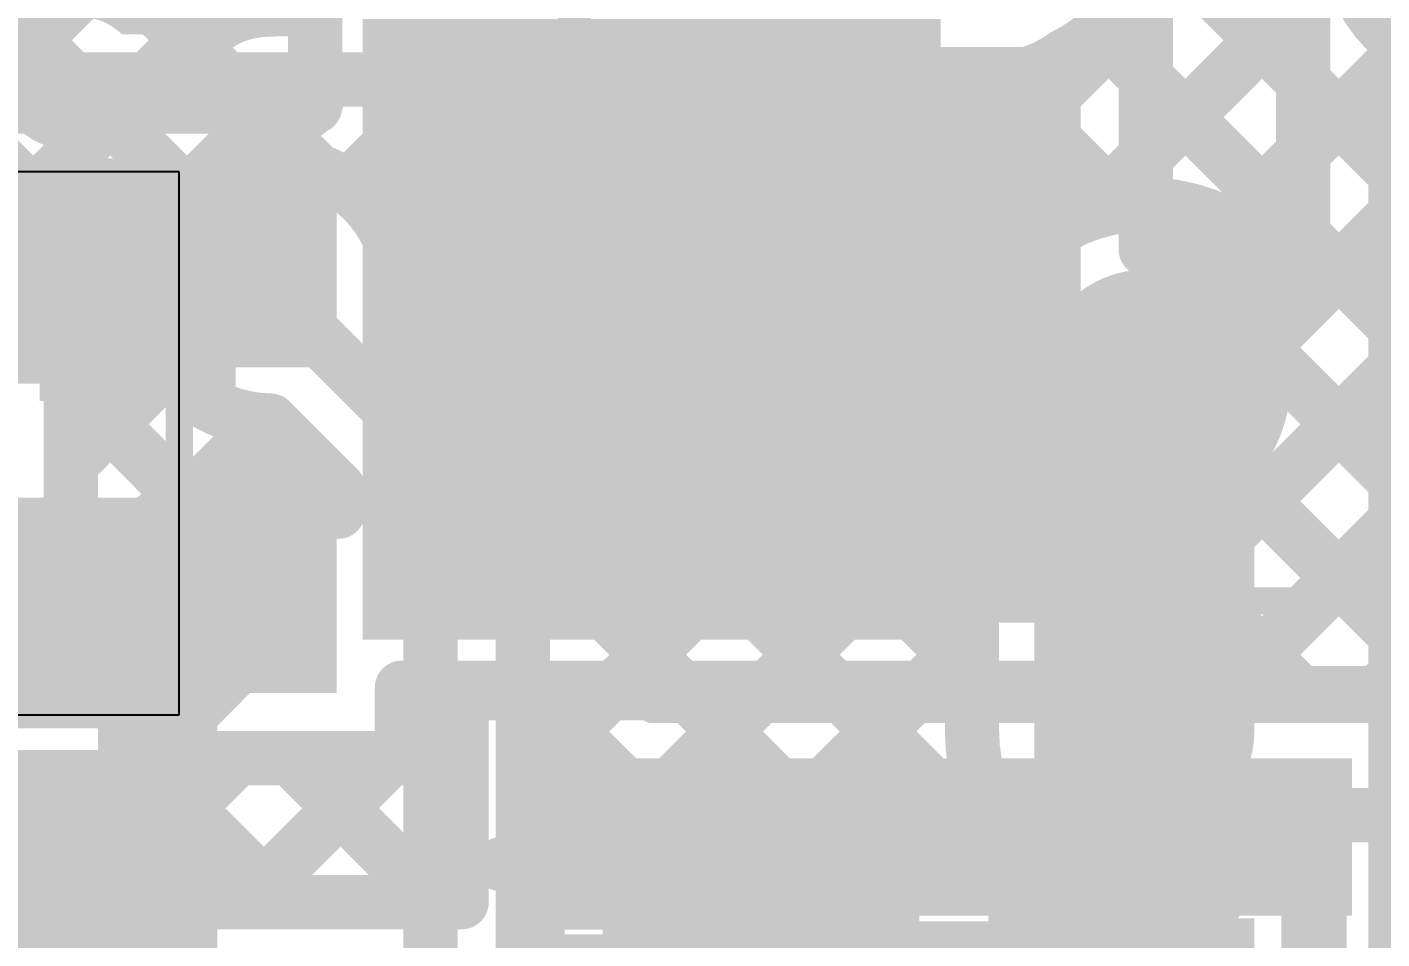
# Model space of a CAD drawing. Header units: millimetres. Extents: x -0.26 to 2.84, y -0.09 to 2.43.
# Drawn here: x 1.808 to 2.0575, y 1.3347 to 1.5026 of the extents above; entities that cross this region are included whole.
import ezdxf

# ---------------------------------------------------------------- set-up
doc = ezdxf.new("R2010")
doc.units = ezdxf.units.MM
doc.header["$MEASUREMENT"] = 0
for name, color, linetype in [('BottomLayer', 5, 'Continuous'), ('BottomOverlay', 54, 'Continuous'), ('BottomPaste', 16, 'Continuous'), ('BottomSolder', 6, 'Continuous'), ('TopLayer', 1, 'Continuous'), ('TopOverlay', 2, 'Continuous'), ('TopPaste', 8, 'Continuous'), ('TopSolder', 216, 'Continuous'), ('ViaHoleLayer', 16, 'Continuous')]:
    doc.layers.add(name, color=color, linetype=linetype)
doc.styles.add('Arial', font='', dxfattribs={"height": 0.2})
doc.styles.get('Arial').set_extended_font_data('Arial')

# ---------------------------------------------------------------- blocks, each defined once
blk = doc.blocks.new('C___C____C_7')
at = {"layer": 'TopLayer'}
blk.add_hatch(color=1, dxfattribs=at).paths.add_polyline_path([(-0.16221, 0.05315), (-0.06379, 0.05315), (-0.06379, -0.05315), (-0.16221, -0.05315)])
at = {"layer": 'TopPaste'}
blk.add_hatch(color=8, dxfattribs=at).paths.add_polyline_path([(-0.16221, 0.05315), (-0.06379, 0.05315), (-0.06379, -0.05315), (-0.16221, -0.05315)])
at = {"layer": 'TopSolder'}
blk.add_hatch(color=216, dxfattribs=at).paths.add_polyline_path([(-0.16621, 0.05715), (-0.05979, 0.05715), (-0.05979, -0.05715), (-0.16621, -0.05715)])
at = {"layer": 'TopOverlay', "const_width": 0.005}
for points in [[(-0.113, -0.07), (-0.113, -0.059)], [(-0.113, -0.07), (0.113, -0.07)]]:
    blk.add_lwpolyline(points, dxfattribs=at)
at = {"layer": 'TopOverlay', "const_width": 0.0025}
for points in [[(-0.11425, -0.059, 1), (-0.11175, -0.059, 1)], [(-0.11425, -0.07, 1), (-0.11175, -0.07, 1)], [(-0.11425, -0.07, 1), (-0.11175, -0.07, 1)]]:
    blk.add_lwpolyline(points, format="xyb", close=True, dxfattribs=at)
blk = doc.blocks.new('R__0603_B_12')
at = {"layer": 'BottomLayer'}
for points in [[(-0.045, -0.0175), (-0.045, 0.0175), (-0.015, 0.0175), (-0.015, -0.0175)], [(0.015, -0.0175), (0.015, 0.0175), (0.045, 0.0175), (0.045, -0.0175)]]:
    blk.add_hatch(color=5, dxfattribs=at).paths.add_polyline_path(points)
at = {"layer": 'BottomPaste'}
for points in [[(-0.045, -0.0175), (-0.045, 0.0175), (-0.015, 0.0175), (-0.015, -0.0175)], [(0.015, -0.0175), (0.015, 0.0175), (0.045, 0.0175), (0.045, -0.0175)]]:
    blk.add_hatch(color=16, dxfattribs=at).paths.add_polyline_path(points)
at = {"layer": 'BottomSolder'}
for points in [[(-0.049, -0.0215), (-0.049, 0.0215), (-0.011, 0.0215), (-0.011, -0.0215)], [(0.011, -0.0215), (0.011, 0.0215), (0.049, 0.0215), (0.049, -0.0215)]]:
    blk.add_hatch(color=6, dxfattribs=at).paths.add_polyline_path(points)
at = {"layer": 'BottomOverlay', "const_width": 0.005}
for points in [[(-0.048, 0.021), (-0.048, -0.021)], [(0.048, 0.021), (-0.048, 0.021)], [(0.048, 0.021), (0.048, -0.021)], [(0.048, -0.021), (-0.048, -0.021)]]:
    blk.add_lwpolyline(points, dxfattribs=at)
at = {"layer": 'BottomOverlay', "const_width": 0.0025}
for points in [[(-0.04925, 0.021, 1), (-0.04675, 0.021, 1)], [(-0.04925, 0.021, 1), (-0.04675, 0.021, 1)], [(0.04675, 0.021, 1), (0.04925, 0.021, 1)], [(0.04675, 0.021, 1), (0.04925, 0.021, 1)], [(-0.04925, -0.021, 1), (-0.04675, -0.021, 1)], [(-0.04925, -0.021, 1), (-0.04675, -0.021, 1)], [(0.04675, -0.021, 1), (0.04925, -0.021, 1)], [(0.04675, -0.021, 1), (0.04925, -0.021, 1)]]:
    blk.add_lwpolyline(points, format="xyb", close=True, dxfattribs=at)
blk = doc.blocks.new('R__0603_B_25')
at = {"layer": 'BottomLayer'}
for points in [[(-0.045, -0.0175), (-0.045, 0.0175), (-0.015, 0.0175), (-0.015, -0.0175)], [(0.015, -0.0175), (0.015, 0.0175), (0.045, 0.0175), (0.045, -0.0175)]]:
    blk.add_hatch(color=5, dxfattribs=at).paths.add_polyline_path(points)
at = {"layer": 'BottomPaste'}
for points in [[(-0.045, -0.0175), (-0.045, 0.0175), (-0.015, 0.0175), (-0.015, -0.0175)], [(0.015, -0.0175), (0.015, 0.0175), (0.045, 0.0175), (0.045, -0.0175)]]:
    blk.add_hatch(color=16, dxfattribs=at).paths.add_polyline_path(points)
at = {"layer": 'BottomSolder'}
for points in [[(-0.049, -0.0215), (-0.049, 0.0215), (-0.011, 0.0215), (-0.011, -0.0215)], [(0.011, -0.0215), (0.011, 0.0215), (0.049, 0.0215), (0.049, -0.0215)]]:
    blk.add_hatch(color=6, dxfattribs=at).paths.add_polyline_path(points)
at = {"layer": 'BottomOverlay', "const_width": 0.005}
for points in [[(-0.048, 0.021), (-0.048, -0.021)], [(-0.048, 0.021), (0.048, 0.021)], [(0.048, 0.021), (0.048, -0.021)], [(-0.048, -0.021), (0.048, -0.021)]]:
    blk.add_lwpolyline(points, dxfattribs=at)
at = {"layer": 'BottomOverlay', "const_width": 0.0025}
for points in [[(-0.04925, 0.021, 1), (-0.04675, 0.021, 1)], [(-0.04925, 0.021, 1), (-0.04675, 0.021, 1)], [(0.04675, 0.021, 1), (0.04925, 0.021, 1)], [(0.04675, 0.021, 1), (0.04925, 0.021, 1)], [(-0.04925, -0.021, 1), (-0.04675, -0.021, 1)], [(-0.04925, -0.021, 1), (-0.04675, -0.021, 1)], [(0.04675, -0.021, 1), (0.04925, -0.021, 1)], [(0.04675, -0.021, 1), (0.04925, -0.021, 1)]]:
    blk.add_lwpolyline(points, format="xyb", close=True, dxfattribs=at)
blk = doc.blocks.new('C__0603_B_58')
at = {"layer": 'BottomLayer'}
for points in [[(-0.015, 0.0175), (-0.015, -0.0175), (-0.045, -0.0175), (-0.045, 0.0175)], [(0.045, 0.0175), (0.045, -0.0175), (0.015, -0.0175), (0.015, 0.0175)]]:
    blk.add_hatch(color=5, dxfattribs=at).paths.add_polyline_path(points)
at = {"layer": 'BottomPaste'}
for points in [[(-0.015, 0.0175), (-0.015, -0.0175), (-0.045, -0.0175), (-0.045, 0.0175)], [(0.045, 0.0175), (0.045, -0.0175), (0.015, -0.0175), (0.015, 0.0175)]]:
    blk.add_hatch(color=16, dxfattribs=at).paths.add_polyline_path(points)
at = {"layer": 'BottomSolder'}
for points in [[(-0.011, 0.0215), (-0.011, -0.0215), (-0.049, -0.0215), (-0.049, 0.0215)], [(0.049, 0.0215), (0.049, -0.0215), (0.011, -0.0215), (0.011, 0.0215)]]:
    blk.add_hatch(color=6, dxfattribs=at).paths.add_polyline_path(points)
at = {"layer": 'BottomOverlay', "const_width": 0.005}
for points in [[(-0.05, -0.023), (-0.05, 0.023)], [(-0.05, 0.023), (-0.016, 0.023)], [(0.016, 0.023), (0.05, 0.023)], [(0.05, -0.023), (0.05, 0.023)], [(-0.05, -0.023), (-0.016, -0.023)], [(0.016, -0.023), (0.05, -0.023)]]:
    blk.add_lwpolyline(points, dxfattribs=at)
at = {"layer": 'BottomOverlay', "const_width": 0.0025}
for points in [[(-0.05125, 0.023, 1), (-0.04875, 0.023, 1)], [(-0.05125, 0.023, 1), (-0.04875, 0.023, 1)], [(-0.01725, 0.023, 1), (-0.01475, 0.023, 1)], [(0.01475, 0.023, 1), (0.01725, 0.023, 1)], [(0.04875, 0.023, 1), (0.05125, 0.023, 1)], [(0.04875, 0.023, 1), (0.05125, 0.023, 1)], [(-0.05125, -0.023, 1), (-0.04875, -0.023, 1)], [(-0.05125, -0.023, 1), (-0.04875, -0.023, 1)], [(-0.01725, -0.023, 1), (-0.01475, -0.023, 1)], [(0.01475, -0.023, 1), (0.01725, -0.023, 1)], [(0.04875, -0.023, 1), (0.05125, -0.023, 1)], [(0.04875, -0.023, 1), (0.05125, -0.023, 1)]]:
    blk.add_lwpolyline(points, format="xyb", close=True, dxfattribs=at)
blk = doc.blocks.new('16_SSOP_70')
at = {"layer": 'TopLayer'}
blk.add_hatch(color=1, dxfattribs=at).paths.add_polyline_path([(0.0748, -0.07943), (0.1378, -0.07943), (0.1378, -0.09557), (0.0748, -0.09557)])
at = {"layer": 'TopPaste'}
blk.add_hatch(color=8, dxfattribs=at).paths.add_polyline_path([(0.0748, -0.07943), (0.1378, -0.07943), (0.1378, -0.09557), (0.0748, -0.09557)])
at = {"layer": 'TopSolder'}
for points in [[(0.0708, -0.05043), (0.1418, -0.05043), (0.1418, -0.07457), (0.0708, -0.07457)], [(0.0708, -0.07543), (0.1418, -0.07543), (0.1418, -0.09957), (0.0708, -0.09957)]]:
    blk.add_hatch(color=216, dxfattribs=at).paths.add_polyline_path(points)
at = {"layer": 'TopOverlay', "const_width": 0.005}
blk.add_lwpolyline([(0.061, -0.099), (-0.059, -0.099)], dxfattribs=at)
at = {"layer": 'TopOverlay', "const_width": 0.0025}
blk.add_lwpolyline([(0.05975, -0.099, 1), (0.06225, -0.099, 1)], format="xyb", close=True, dxfattribs=at)
blk = doc.blocks.new('S______B______79')
at = {"layer": 'TopLayer'}
for points in [[(-0.045, -0.0175), (-0.045, 0.0175), (-0.015, 0.0175), (-0.015, -0.0175)], [(0.015, -0.0175), (0.015, 0.0175), (0.045, 0.0175), (0.045, -0.0175)]]:
    blk.add_hatch(color=1, dxfattribs=at).paths.add_polyline_path(points)
at = {"layer": 'TopPaste'}
for points in [[(-0.045, -0.0175), (-0.045, 0.0175), (-0.015, 0.0175), (-0.015, -0.0175)], [(0.015, -0.0175), (0.015, 0.0175), (0.045, 0.0175), (0.045, -0.0175)]]:
    blk.add_hatch(color=8, dxfattribs=at).paths.add_polyline_path(points)
at = {"layer": 'TopSolder'}
for points in [[(-0.049, -0.0215), (-0.049, 0.0215), (-0.011, 0.0215), (-0.011, -0.0215)], [(0.011, -0.0215), (0.011, 0.0215), (0.049, 0.0215), (0.049, -0.0215)]]:
    blk.add_hatch(color=216, dxfattribs=at).paths.add_polyline_path(points)
at = {"layer": 'TopOverlay', "const_width": 0.005}
for points in [[(-0.05, 0.022), (0.05, 0.022)], [(-0.05, 0.022), (-0.05, -0.022)], [(0.05, 0.022), (0.05, -0.022)], [(-0.05, -0.022), (0.05, -0.022)]]:
    blk.add_lwpolyline(points, dxfattribs=at)
at = {"layer": 'TopOverlay', "const_width": 0.0025}
for points in [[(-0.05125, 0.022, 1), (-0.04875, 0.022, 1)], [(-0.05125, 0.022, 1), (-0.04875, 0.022, 1)], [(0.04875, 0.022, 1), (0.05125, 0.022, 1)], [(0.04875, 0.022, 1), (0.05125, 0.022, 1)], [(-0.05125, -0.022, 1), (-0.04875, -0.022, 1)], [(-0.05125, -0.022, 1), (-0.04875, -0.022, 1)], [(0.04875, -0.022, 1), (0.05125, -0.022, 1)], [(0.04875, -0.022, 1), (0.05125, -0.022, 1)]]:
    blk.add_lwpolyline(points, format="xyb", close=True, dxfattribs=at)
blk = doc.blocks.new('RVT1E100M0405__115')
at = {"layer": 'TopLayer'}
blk.add_hatch(color=1, dxfattribs=at).paths.add_polyline_path([(-0.12205, 0.0315), (-0.01969, 0.0315), (-0.01969, -0.0315), (-0.12205, -0.0315)])
at = {"layer": 'TopPaste'}
blk.add_hatch(color=8, dxfattribs=at).paths.add_polyline_path([(-0.12205, 0.0315), (-0.01969, 0.0315), (-0.01969, -0.0315), (-0.12205, -0.0315)])
at = {"layer": 'TopSolder'}
blk.add_hatch(color=216, dxfattribs=at).paths.add_polyline_path([(-0.12605, 0.0355), (-0.01569, 0.0355), (-0.01569, -0.0355), (-0.12605, -0.0355)])

msp = doc.modelspace()

# ---------------------------------------------------------------- hatches: boundary and pattern name
at = {"layer": 'BottomLayer'}
h = msp.add_hatch(color=5, dxfattribs=at)
edge = h.paths.add_edge_path()
edge.add_arc((1.853, 1.454), 0.01181, 0, 360)
h = msp.add_hatch(color=5, dxfattribs=at)
edge = h.paths.add_edge_path()
edge.add_arc((2.012, 1.438), 0.01181, 0, 360)
h = msp.add_hatch(color=5, dxfattribs=at)
edge = h.paths.add_edge_path()
edge.add_arc((1.849, 1.396), 0.01181, 0, 360)
msp.add_hatch(color=5, dxfattribs=at).paths.add_polyline_path([(1.914, 1.298), (2.033, 1.298), (2.033, 1.338), (1.914, 1.338)])
at = {"layer": 'TopLayer'}
for points in [[(1.873, 1.393), (2.002, 1.393), (2.002, 1.499), (1.873, 1.499)], [(1.796, 1.44), (1.865, 1.44), (1.865, 1.476), (1.796, 1.476)], [(1.796, 1.38), (1.865, 1.38), (1.865, 1.416), (1.796, 1.416)], [(1.9, 1.339), (2.052, 1.339), (2.052, 1.368), (1.9, 1.368)]]:
    msp.add_hatch(color=1, dxfattribs=at).paths.add_polyline_path(points)
h = msp.add_hatch(color=1, dxfattribs=at)
edge = h.paths.add_edge_path()
edge.add_arc((1.853, 1.454), 0.01181, 0, 360)
h = msp.add_hatch(color=1, dxfattribs=at)
edge = h.paths.add_edge_path()
edge.add_arc((2.012, 1.438), 0.01181, 0, 360)
h = msp.add_hatch(color=1, dxfattribs=at)
edge = h.paths.add_edge_path()
edge.add_arc((1.849, 1.396), 0.01181, 0, 360)
at = {"layer": 'ViaHoleLayer'}
h = msp.add_hatch(color=16, dxfattribs=at)
edge = h.paths.add_edge_path()
edge.add_arc((1.853, 1.454), 0.00591, 0, 360)
h = msp.add_hatch(color=16, dxfattribs=at)
edge = h.paths.add_edge_path()
edge.add_arc((2.012, 1.438), 0.00591, 0, 360)
h = msp.add_hatch(color=16, dxfattribs=at)
edge = h.paths.add_edge_path()
edge.add_arc((1.849, 1.396), 0.00591, 0, 360)

# ---------------------------------------------------------------- linework, layer by layer
at = {"layer": 'BottomLayer'}
for points, const_width in [([(1.89925, 1.39234), (2.04091, 1.534)], 0.01), ([(2.075, 1.317), (2.075, 1.519)], 0.04), ([(2.01244, 1.52319), (2.043, 1.49263)], 0.01), ([(2.043, 1.45153), (2.043, 1.519)], 0.01), ([(2.00339, 1.46819), (2.043, 1.5078)], 0.01), ([(2.00551, 1.50184), (2.043, 1.46434)], 0.01), ([(1.78682, 1.493), (1.98556, 1.493)], 0.01), ([(1.78682, 1.493), (1.8066, 1.47322)], 0.01), ([(1.78807, 1.493), (1.82929, 1.45178)], 0.01), ([(1.80844, 1.47123), (1.83021, 1.493)], 0.01), ([(1.81635, 1.493), (1.83738, 1.47197)], 0.01), ([(1.83792, 1.47242), (1.85849, 1.493)], 0.01), ([(1.84464, 1.493), (1.86133, 1.47631)], 0.01), ([(1.86702, 1.47324), (1.88678, 1.493)], 0.01), ([(1.87292, 1.493), (1.982, 1.38392)], 0.01), ([(1.8768, 1.45474), (1.91506, 1.493)], 0.01), ([(1.89069, 1.44035), (1.94335, 1.493)], 0.01), ([(1.89925, 1.42062), (1.97163, 1.493)], 0.01), ([(1.90121, 1.493), (1.982, 1.41221)], 0.01), ([(1.92949, 1.493), (1.98209, 1.4404)], 0.01), ([(1.95777, 1.493), (1.99077, 1.46001)], 0.01), ([(1.98605, 1.49301), (2.00939, 1.46967)], 0.01), ([(2.02949, 1.466), (2.043, 1.47952)], 0.01), ([(1.816, 1.45051), (1.83458, 1.46908)], 0.01), ([(1.87531, 1.46233), (1.987, 1.35064)], 0.01), ([(1.853, 1.454), (1.88225, 1.42475)], 0.01), ([(1.87681, 1.45423), (1.89425, 1.43679)], 0.01), ([(2.014, 1.373), (2.014, 1.438)], 0.04), ([(1.816, 1.39509), (1.816, 1.45057)], 0.01), ([(1.89925, 1.36405), (1.98381, 1.44861)], 0.01), ([(1.816, 1.42222), (1.83376, 1.43998)], 0.01), ([(1.982, 1.373), (1.982, 1.438)], 0.01), ([(1.816, 1.43678), (1.83651, 1.41627)], 0.01), ([(1.84018, 1.41812), (1.85226, 1.4302)], 0.01), ([(1.85078, 1.43029), (1.86525, 1.41582)], 0.01), ([(1.85277, 1.43019), (1.86525, 1.41771)], 0.01), ([(1.88225, 1.29775), (1.88225, 1.42475)], 0.01), ([(1.89925, 1.31442), (1.89925, 1.42475)], 0.01), ([(1.86525, 1.4134), (1.86525, 1.41771)], 0.01), ([(1.91448, 1.351), (1.982, 1.41852)], 0.01), ([(1.89925, 1.4101), (1.95835, 1.351)], 0.01), ([(1.816, 1.4085), (1.82271, 1.40179)], 0.01), ([(1.816, 1.39509), (1.82785, 1.40694)], 0.01), ([(1.832, 1.37856), (1.849, 1.39556)], 0.022), ([(1.849, 1.39556), (1.849, 1.396)], 0.022), ([(1.94277, 1.351), (1.982, 1.39023)], 0.01), ([(1.832, 1.241), (1.832, 1.37856)], 0.022), ([(1.89925, 1.38182), (1.93007, 1.351)], 0.01), ([(1.9705, 1.35045), (1.98347, 1.36342)], 0.01), ([(1.987, 1.35), (1.987, 1.35582)], 0.01), ([(1.89925, 1.35353), (1.90278, 1.35)], 0.01), ([(1.902, 1.35), (1.9055, 1.35)], 0.01), ([(1.902, 1.31105), (1.902, 1.35)], 0.01), ([(1.9055, 1.351), (1.9705, 1.351)], 0.01), ([(1.9705, 1.35), (1.987, 1.35)], 0.01), ([(1.938, 1.321), (1.938, 1.346)], 0.01), ([(1.89925, 1.33577), (1.902, 1.33852)], 0.01)]:
    msp.add_lwpolyline(points, dxfattribs=dict(at, const_width=const_width))
for points, const_width in [([(2.065, 1.519, 1), (2.085, 1.519, 1)], 0.02), ([(2.00301, 1.50184, 1), (2.00801, 1.50184, 1)], 0.005), ([(1.99672, 1.49749, 1), (2.00172, 1.49749, 1)], 0.005), ([(1.99672, 1.49749, 1), (2.00172, 1.49749, 1)], 0.005), ([(1.99672, 1.49749, 1), (2.00172, 1.49749, 1)], 0.005), ([(1.81385, 1.493, 1), (1.81885, 1.493, 1)], 0.005), ([(1.82771, 1.493, 1), (1.83271, 1.493, 1)], 0.005), ([(1.84214, 1.493, 1), (1.84714, 1.493, 1)], 0.005), ([(1.85599, 1.493, 1), (1.86099, 1.493, 1)], 0.005), ([(1.87042, 1.493, 1), (1.87542, 1.493, 1)], 0.005), ([(1.88428, 1.493, 1), (1.88928, 1.493, 1)], 0.005), ([(1.89871, 1.493, 1), (1.90371, 1.493, 1)], 0.005), ([(1.91256, 1.493, 1), (1.91756, 1.493, 1)], 0.005), ([(1.92699, 1.493, 1), (1.93199, 1.493, 1)], 0.005), ([(1.94085, 1.493, 1), (1.94585, 1.493, 1)], 0.005), ([(1.95527, 1.493, 1), (1.96027, 1.493, 1)], 0.005), ([(1.96913, 1.493, 1), (1.97413, 1.493, 1)], 0.005), ([(1.98306, 1.493, 1), (1.98806, 1.493, 1)], 0.005), ([(1.98306, 1.493, 1), (1.98806, 1.493, 1)], 0.005), ([(1.98306, 1.493, 1), (1.98806, 1.493, 1)], 0.005), ([(1.98355, 1.49301, 1), (1.98855, 1.49301, 1)], 0.005), ([(2.0405, 1.49263, 1), (2.0455, 1.49263, 1)], 0.005), ([(2.0405, 1.47952, 1), (2.0455, 1.47952, 1)], 0.005), ([(1.85883, 1.47631, 1), (1.86383, 1.47631, 1)], 0.005), ([(1.8041, 1.47322, 1), (1.8091, 1.47322, 1)], 0.005), ([(1.8041, 1.47322, 1), (1.8091, 1.47322, 1)], 0.005), ([(1.80413, 1.4732, 1), (1.80913, 1.4732, 1)], 0.005), ([(1.83542, 1.47242, 1), (1.84042, 1.47242, 1)], 0.005), ([(1.86452, 1.47324, 1), (1.86952, 1.47324, 1)], 0.005), ([(1.80594, 1.47123, 1), (1.81094, 1.47123, 1)], 0.005), ([(1.83488, 1.47197, 1), (1.83988, 1.47197, 1)], 0.005), ([(1.83208, 1.46908, 1), (1.83708, 1.46908, 1)], 0.005), ([(2.00089, 1.46819, 1), (2.00589, 1.46819, 1)], 0.005), ([(2.00689, 1.46967, 1), (2.01189, 1.46967, 1)], 0.005), ([(2.02699, 1.466, 1), (2.03199, 1.466, 1)], 0.005), ([(1.87281, 1.46233, 1), (1.87781, 1.46233, 1)], 0.005), ([(2.0405, 1.46434, 1), (2.0455, 1.46434, 1)], 0.005), ([(1.98827, 1.46001, 1), (1.99327, 1.46001, 1)], 0.005), ([(1.8505, 1.454, 1), (1.8555, 1.454, 1)], 0.005), ([(1.8743, 1.45474, 1), (1.8793, 1.45474, 1)], 0.005), ([(1.87431, 1.45423, 1), (1.87931, 1.45423, 1)], 0.005), ([(1.87431, 1.45423, 1), (1.87931, 1.45423, 1)], 0.005), ([(2.004, 1.438, 1), (2.024, 1.438, 1)], 0.02), ([(1.8135, 1.45057, 1), (1.8185, 1.45057, 1)], 0.005), ([(1.8135, 1.45057, 1), (1.8185, 1.45057, 1)], 0.005), ([(1.8135, 1.45057, 1), (1.8185, 1.45057, 1)], 0.005), ([(1.8135, 1.45051, 1), (1.8185, 1.45051, 1)], 0.005), ([(1.82679, 1.45178, 1), (1.83179, 1.45178, 1)], 0.005), ([(2.0405, 1.45153, 1), (2.0455, 1.45153, 1)], 0.005), ([(2.0405, 1.45153, 1), (2.0455, 1.45153, 1)], 0.005), ([(1.98131, 1.44861, 1), (1.98631, 1.44861, 1)], 0.005), ([(1.83126, 1.43998, 1), (1.83626, 1.43998, 1)], 0.005), ([(1.88819, 1.44035, 1), (1.89319, 1.44035, 1)], 0.005), ([(1.97959, 1.4404, 1), (1.98459, 1.4404, 1)], 0.005), ([(1.9795, 1.438, 1), (1.9845, 1.438, 1)], 0.005), ([(1.9795, 1.438, 1), (1.9845, 1.438, 1)], 0.005), ([(1.8135, 1.43678, 1), (1.8185, 1.43678, 1)], 0.005), ([(1.89175, 1.43679, 1), (1.89675, 1.43679, 1)], 0.005), ([(1.89175, 1.43679, 1), (1.89675, 1.43679, 1)], 0.005), ([(1.89177, 1.43677, 1), (1.89677, 1.43677, 1)], 0.005), ([(1.84828, 1.43029, 1), (1.85328, 1.43029, 1)], 0.005), ([(1.84976, 1.4302, 1), (1.85476, 1.4302, 1)], 0.005), ([(1.85027, 1.43019, 1), (1.85527, 1.43019, 1)], 0.005), ([(1.85027, 1.43019, 1), (1.85527, 1.43019, 1)], 0.005), ([(1.87975, 1.42475, 1), (1.88475, 1.42475, 1)], 0.005), ([(1.87975, 1.42475, 1), (1.88475, 1.42475, 1)], 0.005), ([(1.89675, 1.42475, 1), (1.90175, 1.42475, 1)], 0.005), ([(1.89675, 1.42475, 1), (1.90175, 1.42475, 1)], 0.005), ([(1.89675, 1.42475, 1), (1.90175, 1.42475, 1)], 0.005), ([(1.8135, 1.42222, 1), (1.8185, 1.42222, 1)], 0.005), ([(1.89675, 1.42062, 1), (1.90175, 1.42062, 1)], 0.005), ([(1.83768, 1.41812, 1), (1.84268, 1.41812, 1)], 0.005), ([(1.86275, 1.41771, 1), (1.86775, 1.41771, 1)], 0.005), ([(1.86275, 1.41771, 1), (1.86775, 1.41771, 1)], 0.005), ([(1.9795, 1.41852, 1), (1.9845, 1.41852, 1)], 0.005), ([(1.83401, 1.41627, 1), (1.83901, 1.41627, 1)], 0.005), ([(1.86275, 1.41582, 1), (1.86775, 1.41582, 1)], 0.005), ([(1.86275, 1.4134, 1), (1.86775, 1.4134, 1)], 0.005), ([(1.86275, 1.4134, 1), (1.86775, 1.4134, 1)], 0.005), ([(1.89675, 1.4101, 1), (1.90175, 1.4101, 1)], 0.005), ([(1.9795, 1.41221, 1), (1.9845, 1.41221, 1)], 0.005), ([(1.8135, 1.4085, 1), (1.8185, 1.4085, 1)], 0.005), ([(1.82535, 1.40694, 1), (1.83035, 1.40694, 1)], 0.005), ([(1.82535, 1.40694, 1), (1.83035, 1.40694, 1)], 0.005), ([(1.82021, 1.40179, 1), (1.82521, 1.40179, 1)], 0.005), ([(1.8435, 1.396, 1), (1.8545, 1.396, 1)], 0.011), ([(1.8435, 1.39556, 1), (1.8545, 1.39556, 1)], 0.011), ([(1.8435, 1.39556, 1), (1.8545, 1.39556, 1)], 0.011), ([(1.8135, 1.39509, 1), (1.8185, 1.39509, 1)], 0.005), ([(1.8135, 1.39509, 1), (1.8185, 1.39509, 1)], 0.005), ([(1.89675, 1.39234, 1), (1.90175, 1.39234, 1)], 0.005), ([(1.9795, 1.39023, 1), (1.9845, 1.39023, 1)], 0.005), ([(2.004, 1.373, 1), (2.024, 1.373, 1)], 0.02), ([(1.8265, 1.37856, 1), (1.8375, 1.37856, 1)], 0.011), ([(1.8265, 1.37856, 1), (1.8375, 1.37856, 1)], 0.011), ([(1.9795, 1.38392, 1), (1.9845, 1.38392, 1)], 0.005), ([(1.89675, 1.38182, 1), (1.90175, 1.38182, 1)], 0.005), ([(1.9795, 1.373, 1), (1.9845, 1.373, 1)], 0.005), ([(1.9795, 1.373, 1), (1.9845, 1.373, 1)], 0.005), ([(1.89675, 1.36405, 1), (1.90175, 1.36405, 1)], 0.005), ([(1.98097, 1.36342, 1), (1.98597, 1.36342, 1)], 0.005), ([(1.9845, 1.35582, 1), (1.9895, 1.35582, 1)], 0.005), ([(1.9845, 1.35582, 1), (1.9895, 1.35582, 1)], 0.005), ([(1.89675, 1.35353, 1), (1.90175, 1.35353, 1)], 0.005), ([(1.8995, 1.35, 1), (1.9045, 1.35, 1)], 0.005), ([(1.8995, 1.35, 1), (1.9045, 1.35, 1)], 0.005), ([(1.90028, 1.35, 1), (1.90528, 1.35, 1)], 0.005), ([(1.903, 1.351, 1), (1.908, 1.351, 1)], 0.005), ([(1.903, 1.35, 1), (1.908, 1.35, 1)], 0.005), ([(1.91198, 1.351, 1), (1.91698, 1.351, 1)], 0.005), ([(1.92757, 1.351, 1), (1.93257, 1.351, 1)], 0.005), ([(1.94027, 1.351, 1), (1.94527, 1.351, 1)], 0.005), ([(1.95585, 1.351, 1), (1.96085, 1.351, 1)], 0.005), ([(1.968, 1.351, 1), (1.973, 1.351, 1)], 0.005), ([(1.968, 1.35045, 1), (1.973, 1.35045, 1)], 0.005), ([(1.968, 1.35, 1), (1.973, 1.35, 1)], 0.005), ([(1.9845, 1.35064, 1), (1.9895, 1.35064, 1)], 0.005), ([(1.9845, 1.35, 1), (1.9895, 1.35, 1)], 0.005), ([(1.9845, 1.35, 1), (1.9895, 1.35, 1)], 0.005), ([(1.9355, 1.346, 1), (1.9405, 1.346, 1)], 0.005), ([(1.8995, 1.33852, 1), (1.9045, 1.33852, 1)], 0.005), ([(1.89675, 1.33577, 1), (1.90175, 1.33577, 1)], 0.005), ([(2.065, 1.317, 1), (2.085, 1.317, 1)], 0.02)]:
    msp.add_lwpolyline(points, format="xyb", close=True, dxfattribs=dict(at, const_width=const_width))
at = {"layer": 'BottomLayer', "const_width": 0.01}
for points in [[(2.01281, 1.519, -0.289554), (1.99922, 1.49749)], [(1.99922, 1.49749, -0.160253), (1.98556, 1.493)], [(1.99922, 1.49749, -0.160253), (1.98556, 1.493)], [(1.85277, 1.43019, -2.381372), (1.87681, 1.45423)], [(1.8066, 1.47322, -0.199231), (1.816, 1.45057)], [(1.80663, 1.4732, -0.198912), (1.816, 1.45057)], [(1.982, 1.438, -0.802529), (2.043, 1.45153)], [(1.89425, 1.43679, -0.199327), (1.89925, 1.42475)], [(1.89427, 1.43677, -0.198912), (1.89925, 1.42475)], [(1.82785, 1.40694, -0.496888), (1.86525, 1.4134)], [(1.987, 1.35582, -0.142596), (1.982, 1.373)]]:
    msp.add_lwpolyline(points, format="xyb", dxfattribs=at)
at = {"layer": 'TopLayer'}
for p, q in [((1.836, 1.476), (1.792, 1.476)), ((1.836, 1.376), (1.836, 1.476)), ((1.792, 1.376), (1.836, 1.376))]:
    msp.add_line(p, q, dxfattribs=at)
for points, const_width in [([(1.77852, 1.53083), (1.82135, 1.488)], 0.01), ([(1.79692, 1.488), (1.83885, 1.52993)], 0.01), ([(1.80771, 1.52993), (1.84964, 1.488)], 0.01), ([(1.82521, 1.488), (1.86714, 1.52993)], 0.01), ([(1.83599, 1.52993), (1.861, 1.50492)], 0.01), ([(2.014, 1.50709), (2.03684, 1.52993)], 0.01), ([(2.01244, 1.52319), (2.08779, 1.44784)], 0.01), ([(2.014, 1.4788), (2.05136, 1.51616)], 0.01), ([(1.861, 1.488), (1.861, 1.511)], 0.01), ([(2.014, 1.46173), (2.014, 1.511)], 0.01), ([(2.02274, 1.45925), (2.06233, 1.49884)], 0.01), ([(1.85349, 1.488), (1.861, 1.49551)], 0.01), ([(2.03519, 1.44342), (2.08777, 1.496)], 0.01), ([(2.014, 1.49334), (2.08779, 1.41956)], 0.01), ([(1.784, 1.488), (1.861, 1.488)], 0.01), ([(2.014, 1.39395), (2.08779, 1.46774)], 0.01), ([(2.014, 1.46506), (2.01802, 1.46104)], 0.01), ([(1.814, 1.455), (1.81475, 1.45425)], 0.01), ([(1.9355, 1.446), (2.00031, 1.446)], 0.01), ([(2.00031, 1.446), (2.00831, 1.438)], 0.01), ([(2.03504, 1.44402), (2.08779, 1.39127)], 0.01), ([(2.00831, 1.438), (2.012, 1.438)], 0.01), ([(2.02834, 1.38), (2.08779, 1.43945)], 0.01), ([(2.02922, 1.42155), (2.105, 1.34577)], 0.01), ([(2.014, 1.381), (2.014, 1.41427)], 0.01), ([(2.05662, 1.38), (2.08779, 1.41117)], 0.01), ([(2.014, 1.40849), (2.04249, 1.38)], 0.01), ([(1.877, 1.381), (2.014, 1.381)], 0.01), ([(1.877, 1.37009), (1.88791, 1.381)], 0.01), ([(1.877, 1.368), (1.877, 1.381)], 0.01), ([(1.888, 1.38), (2.064, 1.38)], 0.01), ([(1.888, 1.3415), (1.888, 1.38)], 0.01), ([(1.877, 1.37578), (1.888, 1.36478)], 0.01), ([(1.83205, 1.35342), (1.84663, 1.368)], 0.01), ([(1.83205, 1.3415), (1.83205, 1.368)], 0.01), ([(1.83205, 1.368), (1.877, 1.368)], 0.01), ([(1.84841, 1.3415), (1.87491, 1.368)], 0.01), ([(1.8565, 1.368), (1.883, 1.3415)], 0.01), ([(1.83205, 1.36417), (1.85472, 1.3415)], 0.01), ([(2.004, 1.36), (2.03, 1.36)], 0.012), ([(2.03, 1.36), (2.045, 1.345)], 0.012), ([(1.8767, 1.3415), (1.888, 1.3528)], 0.01), ([(1.89529, 1.3485), (1.93679, 1.3485)], 0.01), ([(1.93679, 1.3485), (1.9875, 1.3485)], 0.012), ([(1.9875, 1.3485), (1.991, 1.345)], 0.012), ([(1.991, 1.315), (1.991, 1.345)], 0.012), ([(2.045, 1.26), (2.045, 1.345)], 0.012), ([(1.83205, 1.3415), (1.888, 1.3415)], 0.01)]:
    msp.add_lwpolyline(points, dxfattribs=dict(at, const_width=const_width))
at = {"layer": 'TopLayer', "const_width": 0.01}
for points in [[(2.08116, 1.496, -0.651362), (2.05384, 1.52993)], [(2.014, 1.46173, -0.389792), (2.03581, 1.438)], [(2.03581, 1.438, -0.389792), (2.014, 1.41427)]]:
    msp.add_lwpolyline(points, format="xyb", dxfattribs=at)
at = {"layer": 'TopLayer'}
for points, const_width in [([(1.8585, 1.50492, 1), (1.8635, 1.50492, 1)], 0.005), ([(2.0115, 1.50709, 1), (2.0165, 1.50709, 1)], 0.005), ([(2.05983, 1.49884, 1), (2.06483, 1.49884, 1)], 0.005), ([(1.8585, 1.49551, 1), (1.8635, 1.49551, 1)], 0.005), ([(2.0115, 1.49334, 1), (2.0165, 1.49334, 1)], 0.005), ([(1.81885, 1.488, 1), (1.82385, 1.488, 1)], 0.005), ([(1.82271, 1.488, 1), (1.82771, 1.488, 1)], 0.005), ([(1.84714, 1.488, 1), (1.85214, 1.488, 1)], 0.005), ([(1.85099, 1.488, 1), (1.85599, 1.488, 1)], 0.005), ([(1.8585, 1.488, 1), (1.8635, 1.488, 1)], 0.005), ([(1.8585, 1.488, 1), (1.8635, 1.488, 1)], 0.005), ([(2.0115, 1.4788, 1), (2.0165, 1.4788, 1)], 0.005), ([(2.0115, 1.46506, 1), (2.0165, 1.46506, 1)], 0.005), ([(2.0115, 1.46173, 1), (2.0165, 1.46173, 1)], 0.005), ([(2.0115, 1.46173, 1), (2.0165, 1.46173, 1)], 0.005), ([(2.01552, 1.46104, 1), (2.02052, 1.46104, 1)], 0.005), ([(2.02024, 1.45925, 1), (2.02524, 1.45925, 1)], 0.005), ([(1.8115, 1.455, 1), (1.8165, 1.455, 1)], 0.005), ([(1.81225, 1.45425, 1), (1.81725, 1.45425, 1)], 0.005), ([(1.933, 1.446, 1), (1.938, 1.446, 1)], 0.005), ([(1.99781, 1.446, 1), (2.00281, 1.446, 1)], 0.005), ([(1.99781, 1.446, 1), (2.00281, 1.446, 1)], 0.005), ([(2.03254, 1.44402, 1), (2.03754, 1.44402, 1)], 0.005), ([(2.03269, 1.44342, 1), (2.03769, 1.44342, 1)], 0.005), ([(2.00581, 1.438, 1), (2.01081, 1.438, 1)], 0.005), ([(2.00581, 1.438, 1), (2.01081, 1.438, 1)], 0.005), ([(2.0095, 1.438, 1), (2.0145, 1.438, 1)], 0.005), ([(2.03331, 1.438, 1), (2.03831, 1.438, 1)], 0.005), ([(2.03331, 1.438, 1), (2.03831, 1.438, 1)], 0.005), ([(2.02672, 1.42155, 1), (2.03172, 1.42155, 1)], 0.005), ([(2.0115, 1.41427, 1), (2.0165, 1.41427, 1)], 0.005), ([(2.0115, 1.41427, 1), (2.0165, 1.41427, 1)], 0.005), ([(2.0115, 1.40849, 1), (2.0165, 1.40849, 1)], 0.005), ([(2.0115, 1.39395, 1), (2.0165, 1.39395, 1)], 0.005), ([(1.8745, 1.381, 1), (1.8795, 1.381, 1)], 0.005), ([(1.8745, 1.381, 1), (1.8795, 1.381, 1)], 0.005), ([(1.88541, 1.381, 1), (1.89041, 1.381, 1)], 0.005), ([(1.8855, 1.38, 1), (1.8905, 1.38, 1)], 0.005), ([(1.8855, 1.38, 1), (1.8905, 1.38, 1)], 0.005), ([(2.0115, 1.381, 1), (2.0165, 1.381, 1)], 0.005), ([(2.0115, 1.381, 1), (2.0165, 1.381, 1)], 0.005), ([(2.02584, 1.38, 1), (2.03084, 1.38, 1)], 0.005), ([(2.03999, 1.38, 1), (2.04499, 1.38, 1)], 0.005), ([(2.05412, 1.38, 1), (2.05912, 1.38, 1)], 0.005), ([(1.8745, 1.37578, 1), (1.8795, 1.37578, 1)], 0.005), ([(1.8745, 1.37009, 1), (1.8795, 1.37009, 1)], 0.005), ([(1.82955, 1.368, 1), (1.83455, 1.368, 1)], 0.005), ([(1.82955, 1.368, 1), (1.83455, 1.368, 1)], 0.005), ([(1.84413, 1.368, 1), (1.84913, 1.368, 1)], 0.005), ([(1.854, 1.368, 1), (1.859, 1.368, 1)], 0.005), ([(1.87241, 1.368, 1), (1.87741, 1.368, 1)], 0.005), ([(1.8745, 1.368, 1), (1.8795, 1.368, 1)], 0.005), ([(1.8745, 1.368, 1), (1.8795, 1.368, 1)], 0.005), ([(1.82955, 1.36417, 1), (1.83455, 1.36417, 1)], 0.005), ([(1.8855, 1.36478, 1), (1.8905, 1.36478, 1)], 0.005), ([(2.001, 1.36, 1), (2.007, 1.36, 1)], 0.006), ([(2.027, 1.36, 1), (2.033, 1.36, 1)], 0.006), ([(2.027, 1.36, 1), (2.033, 1.36, 1)], 0.006), ([(1.82955, 1.35342, 1), (1.83455, 1.35342, 1)], 0.005), ([(1.8855, 1.3528, 1), (1.8905, 1.3528, 1)], 0.005), ([(1.89279, 1.3485, 1), (1.89779, 1.3485, 1)], 0.005), ([(1.93379, 1.3485, 1), (1.93979, 1.3485, 1)], 0.006), ([(1.93429, 1.3485, 1), (1.93929, 1.3485, 1)], 0.005), ([(1.9845, 1.3485, 1), (1.9905, 1.3485, 1)], 0.006), ([(1.9845, 1.3485, 1), (1.9905, 1.3485, 1)], 0.006), ([(1.988, 1.345, 1), (1.994, 1.345, 1)], 0.006), ([(1.988, 1.345, 1), (1.994, 1.345, 1)], 0.006), ([(2.042, 1.345, 1), (2.048, 1.345, 1)], 0.006), ([(2.042, 1.345, 1), (2.048, 1.345, 1)], 0.006), ([(1.82955, 1.3415, 1), (1.83455, 1.3415, 1)], 0.005), ([(1.82955, 1.3415, 1), (1.83455, 1.3415, 1)], 0.005), ([(1.84591, 1.3415, 1), (1.85091, 1.3415, 1)], 0.005), ([(1.85222, 1.3415, 1), (1.85722, 1.3415, 1)], 0.005), ([(1.8742, 1.3415, 1), (1.8792, 1.3415, 1)], 0.005), ([(1.8805, 1.3415, 1), (1.8855, 1.3415, 1)], 0.005), ([(1.8855, 1.3415, 1), (1.8905, 1.3415, 1)], 0.005), ([(1.8855, 1.3415, 1), (1.8905, 1.3415, 1)], 0.005)]:
    msp.add_lwpolyline(points, format="xyb", close=True, dxfattribs=dict(at, const_width=const_width))

# ---------------------------------------------------------------- block references
for name, p in [('C___C____C_7', (2.036, 1.447)), ('C__0603_B_58', (2.045, 1.317))]:
    msp.add_blockref(name, p)
for name, p, rotation in [('S______B______79', (1.814, 1.426), 90), ('RVT1E100M0405__115', (1.698, 1.334), 180), ('R__0603_B_12', (2.044, 1.376), 180), ('16_SSOP_70', (2.04309, 1.261), 180), ('R__0603_B_25', (1.938, 1.291), 90)]:
    msp.add_blockref(name, p, dxfattribs=dict(rotation=rotation))

# ---------------------------------------------------------------- texts
at = {"layer": 'BottomOverlay', "style": 'Arial', "text_generation_flag": 2}
msp.add_text('C35', height=0.045, dxfattribs=at).set_placement((1.91498, 1.48051))
at = {"layer": 'TopOverlay', "style": 'Arial'}
msp.add_text('SB1', height=0.06, dxfattribs=at).set_placement((1.69208, 1.43381))

doc.saveas('drawing.dxf')
